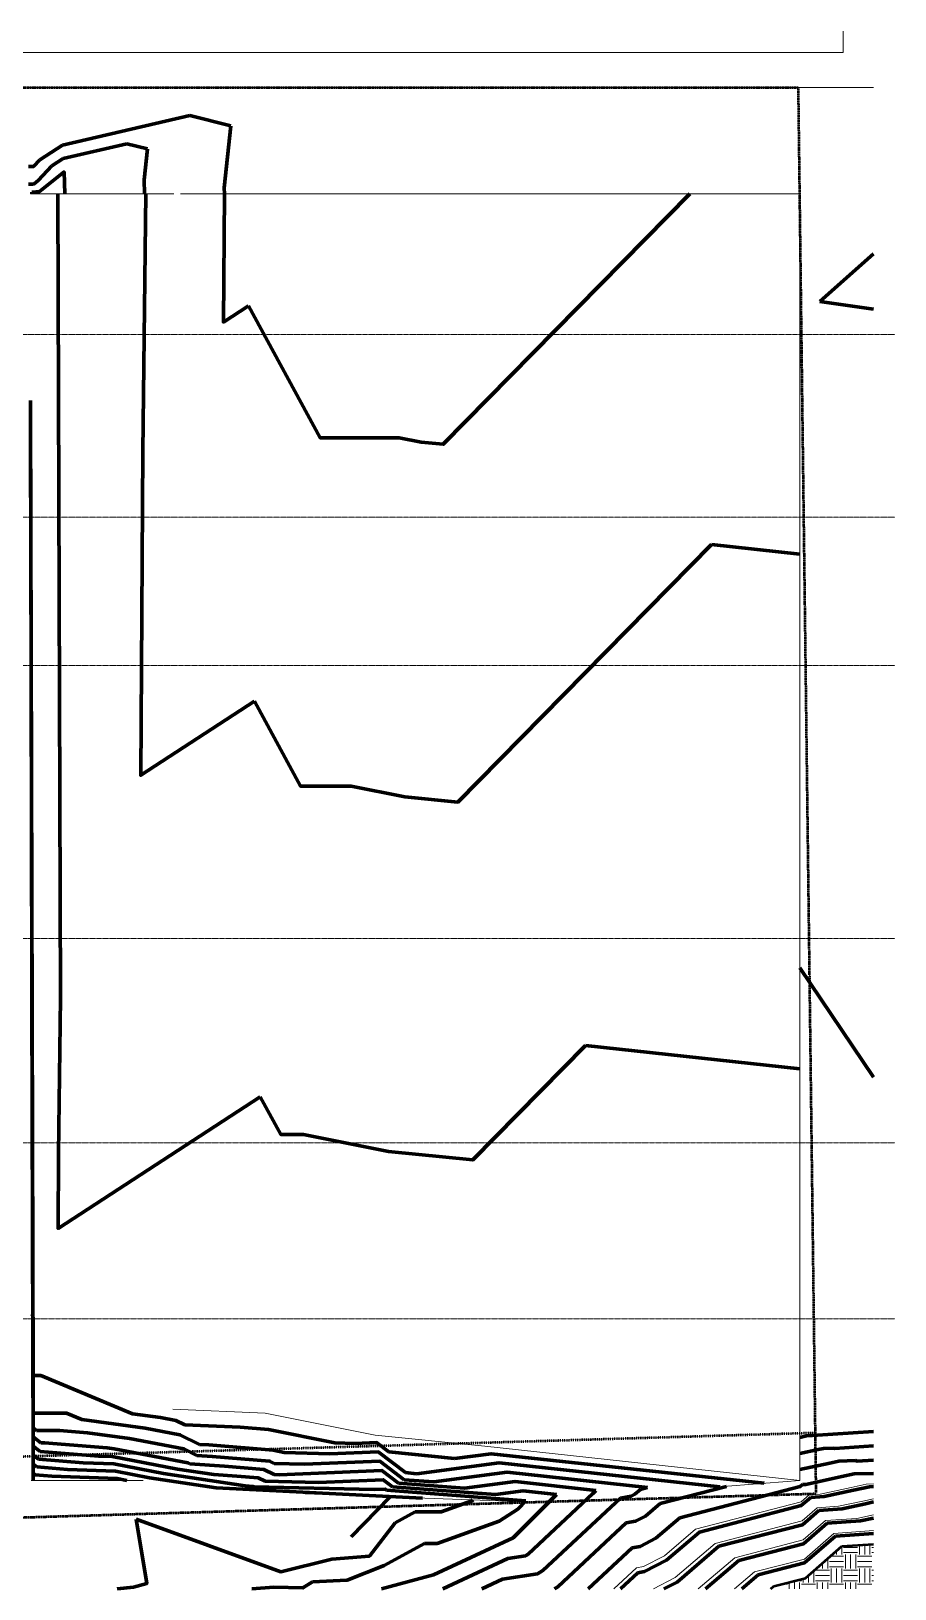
# Model space of a CAD drawing. Header units: inches. Extents: x -4235 to -464, y 9706 to 12425.
# Drawn here: x -1939 to -464, y 9706 to 12365 of the extents above; entities that cross this region are included whole.
import ezdxf

# ---------------------------------------------------------------- set-up
doc = ezdxf.new("R2010")
doc.units = ezdxf.units.IN
doc.header["$MEASUREMENT"] = 0
for name, pattern in [('Dash 1_16_', [0.125, 0.0625, -0.0625]), ('Double Dash 3_8_', [1, 0.375, -0.125, 0.125, -0.125, 0.125, -0.125]), ('Grid Line 1_2_', [0.875, 0.5, -0.125, 0.125, -0.125])]:
    doc.linetypes.add(name, pattern=pattern)
for name, color, linetype, lineweight in [('0-1', 7, 'Continuous', 5), ('C-PROP-LINE', 91, 'Double Dash 3_8_', 50), ('C-PROP-LINE-1', 91, 'Dash 1_16_', 50), ('C-TOPO', 7, 'Continuous', 9), ('C-TOPO-1', 9, 'Continuous', 9), ('C-TOPO-2', 250, 'Continuous', 50), ('C-TOPO-MAJR-1', 253, 'Continuous', 70), ('C-TOPO-MINR-1', 9, 'Continuous', 9), ('S-FNDN-3', 32, 'Continuous', 9), ('S-GRID-1', 1, 'Grid Line 1_2_', 9)]:
    doc.layers.add(name, color=color, linetype=linetype, lineweight=lineweight)

# ---------------------------------------------------------------- blocks, each defined once
blk = doc.blocks.new('CTR  - Topography_rvt-1-BACKGROUND - 1ST FLOOR')
at = {"layer": 'C-TOPO-1'}
h = blk.add_hatch(dxfattribs=at)
h.set_pattern_fill('FP_1', color=256, style=0, pattern_type=2)
h.set_pattern_definition([(0, (0, 0), (24, 24), [24, -24]), (0, (0, 9), (24, 24), [24, -24]), (0, (0, 18), (24, 24), [24, -24]), (90, (3, 21), (-24, 24), [24, -24]), (90, (12, 21), (-24, 24), [24, -24]), (90, (21, 21), (-24, 24), [24, -24])])
h.paths.add_polyline_path([(-524.5, 9706.2), (-501, 9706.2), (-501, 9782.6), (-554.7, 9778.8), (-617, 9724.6), (-670.8, 9710.7), (-676, 9706.2), (-565.1, 9706.2)], flags=0)
at = {"layer": 'C-TOPO'}
for p, q in [((-552.8, 12364.8), (-552.8, 12328.6)), ((-552.8, 12328.6), (-552.8, 12364.8)), ((-1957.2, 12328.6), (-1567.2, 12328.6)), ((-1957.2, 12328.6), (-1567.2, 12328.6)), ((-1559.3, 12328.6), (-1567.2, 12328.6)), ((-1567.2, 12328.6), (-1559.3, 12328.6)), ((-1153.9, 12328.6), (-1559.3, 12328.6)), ((-1559.3, 12328.6), (-1153.9, 12328.6)), ((-1103.1, 12328.6), (-1153.9, 12328.6)), ((-1153.9, 12328.6), (-1103.1, 12328.6)), ((-1092.8, 12328.6), (-1103.1, 12328.6)), ((-1092.8, 12328.6), (-1103.1, 12328.6)), ((-1050.9, 12328.6), (-1092.8, 12328.6)), ((-1050.9, 12328.6), (-1092.8, 12328.6)), ((-1016.2, 12328.6), (-1050.9, 12328.6)), ((-1016.2, 12328.6), (-1050.9, 12328.6)), ((-552.8, 12328.6), (-1016.2, 12328.6)), ((-552.8, 12328.6), (-1016.2, 12328.6)), ((-1560.9, 12268.8), (-1943.3, 12268.8)), ((-1943.3, 12268.8), (-1560.9, 12268.8)), ((-1143.7, 12268.8), (-1560.9, 12268.8)), ((-1560.9, 12268.8), (-1143.7, 12268.8)), ((-1121.6, 12268.8), (-1143.7, 12268.8)), ((-1143.7, 12268.8), (-1121.6, 12268.8)), ((-1117.1, 12268.8), (-1121.6, 12268.8)), ((-1121.6, 12268.8), (-1117.1, 12268.8)), ((-1098.9, 12268.8), (-1117.1, 12268.8)), ((-1098.9, 12268.8), (-1117.1, 12268.8)), ((-1083.8, 12268.8), (-1098.9, 12268.8)), ((-1083.8, 12268.8), (-1098.9, 12268.8)), ((-501, 12268.8), (-1083.8, 12268.8)), ((-501, 12268.8), (-1083.8, 12268.8)), ((-1940.3, 12087.2), (-1926.9, 12087.2)), ((-1922.3, 12087.2), (-1926.9, 12087.2)), ((-1814.9, 12087.2), (-1922.3, 12087.2)), ((-1814.9, 12087.2), (-1787.7, 12087.2)), ((-1695.3, 12087.2), (-1787.7, 12087.2)), ((-1570.4, 12087.2), (-1684.3, 12087.2)), ((-1422.2, 12087.2), (-1570.4, 12087.2)), ((-1253.3, 12087.2), (-1422.2, 12087.2)), ((-626.7, 12087.2), (-1253.3, 12087.2)), ((-626.7, 12087.2), (-626.7, 9891.2)), ((-1940.3, 11720.2), (-1935.3, 9891.2)), ((-1787.5, 9891.2), (-1939.1, 9891.2)), ((-1787.5, 9891.2), (-1747.5, 9891.2)), ((-626.7, 9891.2), (-771.6, 9879.5)), ((-1471.2, 9868.1), (-1109.8, 9855.2)), ((-617, 9724.6), (-554.7, 9778.8)), ((-501, 9782.6), (-554.7, 9778.8)), ((-670.8, 9710.7), (-676, 9706.2)), ((-617, 9724.6), (-670.8, 9710.7))]:
    blk.add_line(p, q, dxfattribs=at)
at = {"layer": 'C-TOPO-2'}
for p, q in [((-617, 9724.6), (-554.7, 9778.8)), ((-554.7, 9778.8), (-501, 9782.6)), ((-676, 9706.2), (-670.8, 9710.7)), ((-670.8, 9710.7), (-617, 9724.6))]:
    blk.add_line(p, q, dxfattribs=at)
at = {"layer": 'C-TOPO-MAJR-1'}
for p, q in [((-1885.6, 12170.3), (-1668.2, 12220.7)), ((-1668.2, 12220.7), (-1598, 12203.2)), ((-1924.3, 12145.5), (-1885.6, 12170.3)), ((-1884.2, 12147.5), (-1775.5, 12172.7)), ((-1775.5, 12172.7), (-1740.4, 12163.9)), ((-1903.6, 12135.1), (-1884.2, 12147.5)), ((-1937.8, 12087.2), (-1937.8, 12089.8)), ((-1893.2, 12087.2), (-1889.1, 10715)), ((-501, 11984.6), (-592.7, 11903.6)), ((-592.7, 11903.6), (-501, 11890.6)), ((-1939.7, 11491.3), (-1935.4, 9981)), ((-626.7, 11472.3), (-777.4, 11488.7)), ((-1939, 11232.2), (-1935.4, 9965.5)), ((-1938.3, 10973.1), (-1935.4, 9950)), ((-501, 10579.5), (-626.7, 10765.9)), ((-1937.6, 10714), (-1935.4, 9934.5)), ((-992.6, 10633.6), (-626.7, 10593.9)), ((-1936.9, 10454.9), (-1935.3, 9919)), ((-1936.2, 10195.8), (-1935.3, 9903.5)), ((-1935.4, 9981), (-1929.8, 9976.6)), ((-1935.4, 9965.5), (-1922.7, 9955.6)), ((-1935.4, 9950), (-1923.6, 9940.8)), ((-1420.6, 9955.5), (-1386.1, 9954.4)), ((-612.1, 9967.8), (-605.9, 9968)), ((-568.7, 9946.5), (-586.1, 9946)), ((-1935.5, 9936.8), (-1935.3, 9891.2)), ((-1935.4, 9934.5), (-1926.4, 9927.5)), ((-1935.3, 9919), (-1929.2, 9914.2)), ((-1926.4, 9927.5), (-1850.5, 9921.3)), ((-1923.6, 9940.8), (-1823.9, 9932.7)), ((-1524.3, 9920.4), (-1472.5, 9918.8)), ((-1507, 9939.1), (-1429.3, 9936.6)), ((-1328.5, 9940.2), (-1216.4, 9928.7)), ((-531.5, 9925), (-560, 9924.1)), ((-1935.3, 9903.5), (-1932, 9900.9)), ((-1932, 9900.9), (-1903.5, 9898.6)), ((-1929.2, 9914.2), (-1877, 9910)), ((-1736.7, 9895.6), (-1623, 9878.5)), ((-1713.1, 9903), (-1573.5, 9882)), ((-1689.4, 9910.5), (-1627.4, 9901.1)), ((-1524.3, 9901.2), (-1515.7, 9901)), ((-1302, 9892.5), (-1251.7, 9888.8)), ((-1299.7, 9904.5), (-1281, 9902.6)), ((-534, 9902.3), (-501, 9903.3)), ((-1623, 9878.5), (-1271, 9861)), ((-1558.9, 9880.1), (-1353.3, 9875.6)), ((-1539.7, 9889.7), (-1448.3, 9887.7)), ((-1332.3, 9874.4), (-1094.6, 9856.5)), ((-1322.2, 9880.4), (-1146.1, 9867.2)), ((-1312.1, 9886.5), (-1198.9, 9878)), ((-898.8, 9876), (-886.8, 9879.1)), ((-865.3, 9851.7), (-751.9, 9881.1)), ((-507.9, 9880.4), (-501, 9880.7)), ((-1392.7, 9795.1), (-1326.5, 9862.9)), ((-1317.5, 9818.8), (-1283.3, 9837.5)), ((-566, 9796.3), (-501, 9800.9)), ((-1236.4, 9706.2), (-1125.3, 9758)), ((-988.2, 9706.2), (-913.1, 9776.3)), ((-932.9, 9706.2), (-903.3, 9733.8)), ((-787.7, 9706.2), (-731.1, 9754.4)), ((-1562, 9706.2), (-1524.5, 9708.8)), ((-1169.7, 9706.2), (-1134.5, 9722.6)), ((-725.7, 9706.2), (-697.6, 9730.1))]:
    blk.add_line(p, q, dxfattribs=at)
at = {"layer": 'C-TOPO-MAJR-1', "flags": 128}
for points in [[(-1598, 12203.2), (-1609.5, 12097.6), (-1609.1, 12087.2)], [(-1740.4, 12163.9), (-1746.2, 12111.1), (-1745.3, 12087.2)], [(-1943.3, 12133.8), (-1941.7, 12133.8), (-1935.1, 12133.8), (-1924.3, 12145.5)], [(-1943.3, 12103.9), (-1936.7, 12103.9), (-1934.1, 12104.1), (-1927.1, 12109.7), (-1903.6, 12135.1)], [(-1937.8, 12089.8), (-1925, 12091.1), (-1882.8, 12124.7), (-1881.4, 12087.2)], [(-1557.8, 11221.1), (-1751.9, 11094.9), (-1748.1, 11647.4), (-1743.1, 12087.2)], [(-1609.2, 12087.2), (-1610.7, 11868.3), (-1567.9, 11896.1)], [(-1310.6, 11670.9), (-1272.9, 11663.5), (-1235.6, 11659.7), (-814.7, 12087.2)], [(-1567.9, 11896.1), (-1445.7, 11670.9), (-1310.6, 11670.9)], [(-1940.3, 11734.2), (-1940.1, 11668.4), (-1935.4, 10070.2)], [(-1940.3, 11721.6), (-1936.2, 10272.6), (-1935.4, 10006.2)], [(-777.4, 11488.7), (-1210.3, 11048.9), (-1301, 11058.2), (-1392.4, 11076.3)], [(-1392.4, 11076.3), (-1479.3, 11076.3), (-1557.8, 11221.1)], [(-1889.1, 10715), (-1892.2, 10448.9), (-1893, 10321.4), (-1547.8, 10546)], [(-1474.3, 10481.7), (-1329.1, 10452.9), (-1185, 10438.2), (-992.6, 10633.6)], [(-1547.8, 10546), (-1512.9, 10481.7), (-1474.3, 10481.7)], [(-1935.4, 10070.2), (-1922.3, 10070.2), (-1766.2, 10004.9)], [(-1935.4, 10006.2), (-1878.7, 10006.2), (-1852.6, 9995.3)], [(-1766.2, 10004.9), (-1718.2, 9998.4), (-1691.8, 9993.4), (-1676.9, 9985.9)], [(-1929.8, 9976.6), (-1890.5, 9976.6), (-1843, 9972.7), (-1771, 9963), (-1678.5, 9945.3), (-1656.1, 9934)], [(-1852.6, 9995.3), (-1744.6, 9980.7), (-1685.1, 9969.3), (-1651.6, 9952.5)], [(-1676.9, 9985.9), (-1582.4, 9981.9), (-1533.6, 9977.9), (-1420.6, 9955.5)], [(-605.9, 9968), (-605.3, 9967.8), (-501, 9974.7)], [(-1922.7, 9955.6), (-1916.2, 9955.6), (-1809.4, 9946.9), (-1797.4, 9945.3), (-1671.8, 9921.2), (-1668.1, 9919.3)], [(-1651.6, 9952.5), (-1635.8, 9951.8), (-1525.9, 9942.8), (-1507, 9939.1)], [(-1386.1, 9954.4), (-1349.2, 9955.9), (-1328.5, 9940.2)], [(-626.7, 9964.7), (-615.5, 9967.1), (-612.1, 9967.8)], [(-586.1, 9946), (-595.3, 9944), (-626.7, 9937.2)], [(-501, 9950.4), (-567, 9946), (-568.7, 9946.5)], [(-1850.5, 9921.3), (-1797.7, 9919.3), (-1713.1, 9903)], [(-1823.9, 9932.7), (-1800.5, 9931.8), (-1689.4, 9910.5)], [(-1668.1, 9919.3), (-1608.8, 9915.4), (-1541.6, 9909.9), (-1524.3, 9901.2)], [(-1656.1, 9934), (-1629.8, 9932.3), (-1532, 9924.3), (-1524.3, 9920.4)], [(-1472.5, 9918.8), (-1343.5, 9924.1), (-1302, 9892.5)], [(-1429.3, 9936.6), (-1346.4, 9940), (-1299.7, 9904.5)], [(-1281, 9902.6), (-1140.1, 9921), (-763.5, 9880.1)], [(-1216.4, 9928.7), (-1153.8, 9936.8), (-687.5, 9886.3)], [(-560, 9924.1), (-575.2, 9920.9), (-626.7, 9909.8)], [(-501, 9926), (-528.7, 9924.2), (-531.5, 9925)], [(-1903.5, 9898.6), (-1792.1, 9894.3), (-1775.9, 9891.2)], [(-1877, 9910), (-1794.9, 9906.8), (-1736.7, 9895.6)], [(-1627.4, 9901.1), (-1587.9, 9898.5), (-1551.2, 9895.5), (-1539.7, 9889.7)], [(-1515.7, 9901), (-1340.6, 9908.2), (-1312.1, 9886.5)], [(-1448.3, 9887.7), (-1337.8, 9892.3), (-1322.2, 9880.4)], [(-1251.7, 9888.8), (-1126.5, 9905.1), (-886.8, 9879.1)], [(-622.2, 9884.1), (-616.6, 9884.5), (-555.1, 9897.7), (-534, 9902.3)], [(-1573.5, 9882), (-1566.9, 9881.6), (-1560.8, 9881.1), (-1558.9, 9880.1)], [(-1353.3, 9875.6), (-1334.9, 9876.4), (-1332.3, 9874.4)], [(-1341, 9706.2), (-1252, 9730.1), (-1116, 9793.5), (-1042.3, 9867.2)], [(-1198.9, 9878), (-1112.8, 9889.2), (-974.7, 9874.2)], [(-1146.1, 9867.2), (-1099.1, 9873.3), (-1042.3, 9867.2)], [(-1125.3, 9758), (-1095.3, 9762.8), (-1090.6, 9765.5), (-979.9, 9868.9), (-974.7, 9874.2)], [(-932.8, 9861.2), (-914.9, 9864.4), (-908.4, 9867.8), (-898.8, 9876)], [(-831.7, 9827.4), (-626.1, 9880.7), (-622.2, 9884.1)], [(-608.1, 9862.2), (-585.4, 9863.7), (-535, 9874.6), (-507.9, 9880.4)], [(-1283.3, 9837.5), (-1239.2, 9837.5), (-1186.4, 9856.4), (-1184.7, 9857.9)], [(-1267.6, 9783.8), (-1245.6, 9783.8), (-1140, 9821.6), (-1108.4, 9842.3), (-1094.6, 9856.5)], [(-1134.5, 9722.6), (-1074.5, 9732.1), (-1065.2, 9737.6), (-932.8, 9861.2)], [(-923, 9818.8), (-907.2, 9821.6), (-890.4, 9830.3), (-865.3, 9851.7)], [(-903.3, 9733.8), (-891.8, 9735.9), (-854.2, 9755.3), (-798.2, 9803.1), (-624.2, 9848.2), (-608.1, 9862.2)], [(-764.7, 9778.8), (-622.3, 9815.6), (-594.1, 9840.2)], [(-594.1, 9840.2), (-554.2, 9843), (-514.8, 9851.5), (-501, 9854.5)], [(-1792.2, 9706.2), (-1764.1, 9709.2), (-1741.7, 9715.3), (-1759.7, 9825.2)], [(-1759.7, 9825.2), (-1512.8, 9735.4), (-1425.8, 9756.6)], [(-1425.8, 9756.6), (-1361.6, 9762), (-1317.5, 9818.8)], [(-1045.7, 9706.2), (-1039.8, 9709.7), (-923, 9818.8)], [(-913.1, 9776.3), (-899.5, 9778.7), (-872.3, 9792.8), (-831.7, 9827.4)], [(-731.1, 9754.4), (-620.4, 9783.1), (-580, 9818.3)], [(-580, 9818.3), (-523.1, 9822.3), (-501, 9827)], [(-697.6, 9730.1), (-618.5, 9750.6), (-566, 9796.3)], [(-1458.8, 9718), (-1399.5, 9721.2), (-1336.1, 9746.3), (-1267.6, 9783.8)], [(-858.6, 9706.2), (-836.1, 9717.8), (-764.7, 9778.8)], [(-1524.5, 9708.8), (-1475.1, 9707.9), (-1458.8, 9718)]]:
    blk.add_lwpolyline(points, dxfattribs=at)
at = {"layer": 'C-TOPO-MINR-1'}
for p, q in [((-1697.1, 10012.6), (-1539.7, 10006)), ((-1539.7, 10006), (-1351.5, 9968.7)), ((-1351.5, 9968.7), (-1164.7, 9949.5)), ((-1164.7, 9949.5), (-626.7, 9891.2)), ((-513.2, 9884.8), (-501, 9885.2)), ((-568.8, 9800.7), (-501, 9805.5)), ((-800.1, 9706.2), (-737.8, 9759.3)), ((-944, 9706.2), (-905.3, 9742.3)), ((-738.1, 9706.2), (-704.3, 9735))]:
    blk.add_line(p, q, dxfattribs=at)
at = {"layer": 'C-TOPO-MINR-1', "flags": 128}
for points in [[(-905.3, 9742.3), (-893.3, 9744.4), (-857.8, 9762.8), (-804.9, 9807.9), (-624.6, 9854.7), (-610.9, 9866.5)], [(-610.9, 9866.5), (-591.7, 9867.9), (-539, 9879.2), (-513.2, 9884.8)], [(-771.4, 9783.6), (-622.7, 9822.1), (-596.9, 9844.6)], [(-596.9, 9844.6), (-560.5, 9847.1), (-518.9, 9856.1), (-501, 9860)], [(-737.8, 9759.3), (-620.8, 9789.6), (-582.8, 9822.7)], [(-582.8, 9822.7), (-529.3, 9826.4), (-501, 9832.5)], [(-704.3, 9735), (-618.9, 9757.1), (-568.8, 9800.7)], [(-876.7, 9706.2), (-839.7, 9725.3), (-771.4, 9783.6)]]:
    blk.add_lwpolyline(points, dxfattribs=at)
blk = doc.blocks.new('Basic Wall _ EXT - C8AØF - _10_ CONCRETE _ 2_ EPS INSUL_ - ___-2578963-BACKGROUND - 1ST FLOOR')
at = {"layer": 'S-FNDN-3'}
blk.add_line((-1940.3, 10173.2), (-1936.1, 10173.2), dxfattribs=at)
blk = doc.blocks.new('Basic Wall _ EXT - C8AØF - _10_ CONCRETE _ 2_ EPS INSUL_ - ___-2578965-BACKGROUND - 1ST FLOOR')
at = {"layer": 'S-FNDN-3'}
for p, q in [((-1940.3, 11565.2), (-1939.9, 11565.2)), ((-1938.8, 11157.2), (-1940.3, 11157.2))]:
    blk.add_line(p, q, dxfattribs=at)
blk = doc.blocks.new('Basic Wall _ EXT - C8AØF - _10_ CONCRETE _ 2_ EPS INSUL_ - ___-2578966-BACKGROUND - 1ST FLOOR')
at = {"layer": 'S-FNDN-3'}
for p, q in [((-1940.3, 10869.2), (-1938, 10869.2)), ((-1936.9, 10461.2), (-1940.3, 10461.2))]:
    blk.add_line(p, q, dxfattribs=at)
blk = doc.blocks.new('Family - ___-1878357-BACKGROUND - 1ST FLOOR')
at = {"layer": 'C-PROP-LINE'}
for p, q in [((-3989.6, 12268.7), (-629.6, 12268.7)), ((-3989.6, 12268.7), (-3989.5, 12118.6)), ((-629.6, 12268.7), (-599.3, 9868.8)), ((-3989.5, 12118.6), (-3989.4, 12089.7)), ((-3989.4, 12089.7), (-3987.3, 10009.1)), ((-3987.3, 10009.1), (-3987.2, 9980.2)), ((-3987.2, 9980.2), (-3987, 9767.3)), ((-1939.8, 9828.6), (-599.3, 9868.8)), ((-3831.8, 9772), (-2096.4, 9823.9)), ((-2096.4, 9823.9), (-1939.8, 9828.6)), ((-3987, 9767.3), (-3860.7, 9771.1)), ((-3860.7, 9771.1), (-3831.8, 9772))]:
    blk.add_line(p, q, dxfattribs=at)
blk = doc.blocks.new('Family - ___-2855424-BACKGROUND - 1ST FLOOR')
at = {"layer": 'C-PROP-LINE-1'}
blk.add_line((-3987.1, 9871.4), (-600.6, 9972.8), dxfattribs=at)

msp = doc.modelspace()

# ---------------------------------------------------------------- linework, layer by layer
at = {"layer": 'S-GRID-1'}
for p, q in [((-464.5, 11847.2), (-4185.7, 11847.2)), ((-464.5, 11535.2), (-4185.7, 11535.2)), ((-464.5, 11282.2), (-4185.7, 11282.2)), ((-464.5, 10816.2), (-4185.7, 10816.2)), ((-464.5, 10467.2), (-4185.7, 10467.2)), ((-464.5, 10167.2), (-4185.7, 10167.2))]:
    msp.add_line(p, q, dxfattribs=at)

# ---------------------------------------------------------------- block references
at = {"layer": '0-1'}
msp.add_blockref('CTR  - Topography_rvt-1-BACKGROUND - 1ST FLOOR', (0, 0), dxfattribs=at)
at = {"layer": 'C-PROP-LINE'}
msp.add_blockref('Family - ___-1878357-BACKGROUND - 1ST FLOOR', (0, 0), dxfattribs=at)
at = {"layer": 'C-PROP-LINE-1'}
msp.add_blockref('Family - ___-2855424-BACKGROUND - 1ST FLOOR', (0, 0), dxfattribs=at)
at = {"layer": 'S-FNDN-3'}
for name in ['Basic Wall _ EXT - C8AØF - _10_ CONCRETE _ 2_ EPS INSUL_ - ___-2578965-BACKGROUND - 1ST FLOOR', 'Basic Wall _ EXT - C8AØF - _10_ CONCRETE _ 2_ EPS INSUL_ - ___-2578966-BACKGROUND - 1ST FLOOR', 'Basic Wall _ EXT - C8AØF - _10_ CONCRETE _ 2_ EPS INSUL_ - ___-2578963-BACKGROUND - 1ST FLOOR']:
    msp.add_blockref(name, (0, 0), dxfattribs=at)

doc.saveas('drawing.dxf')
